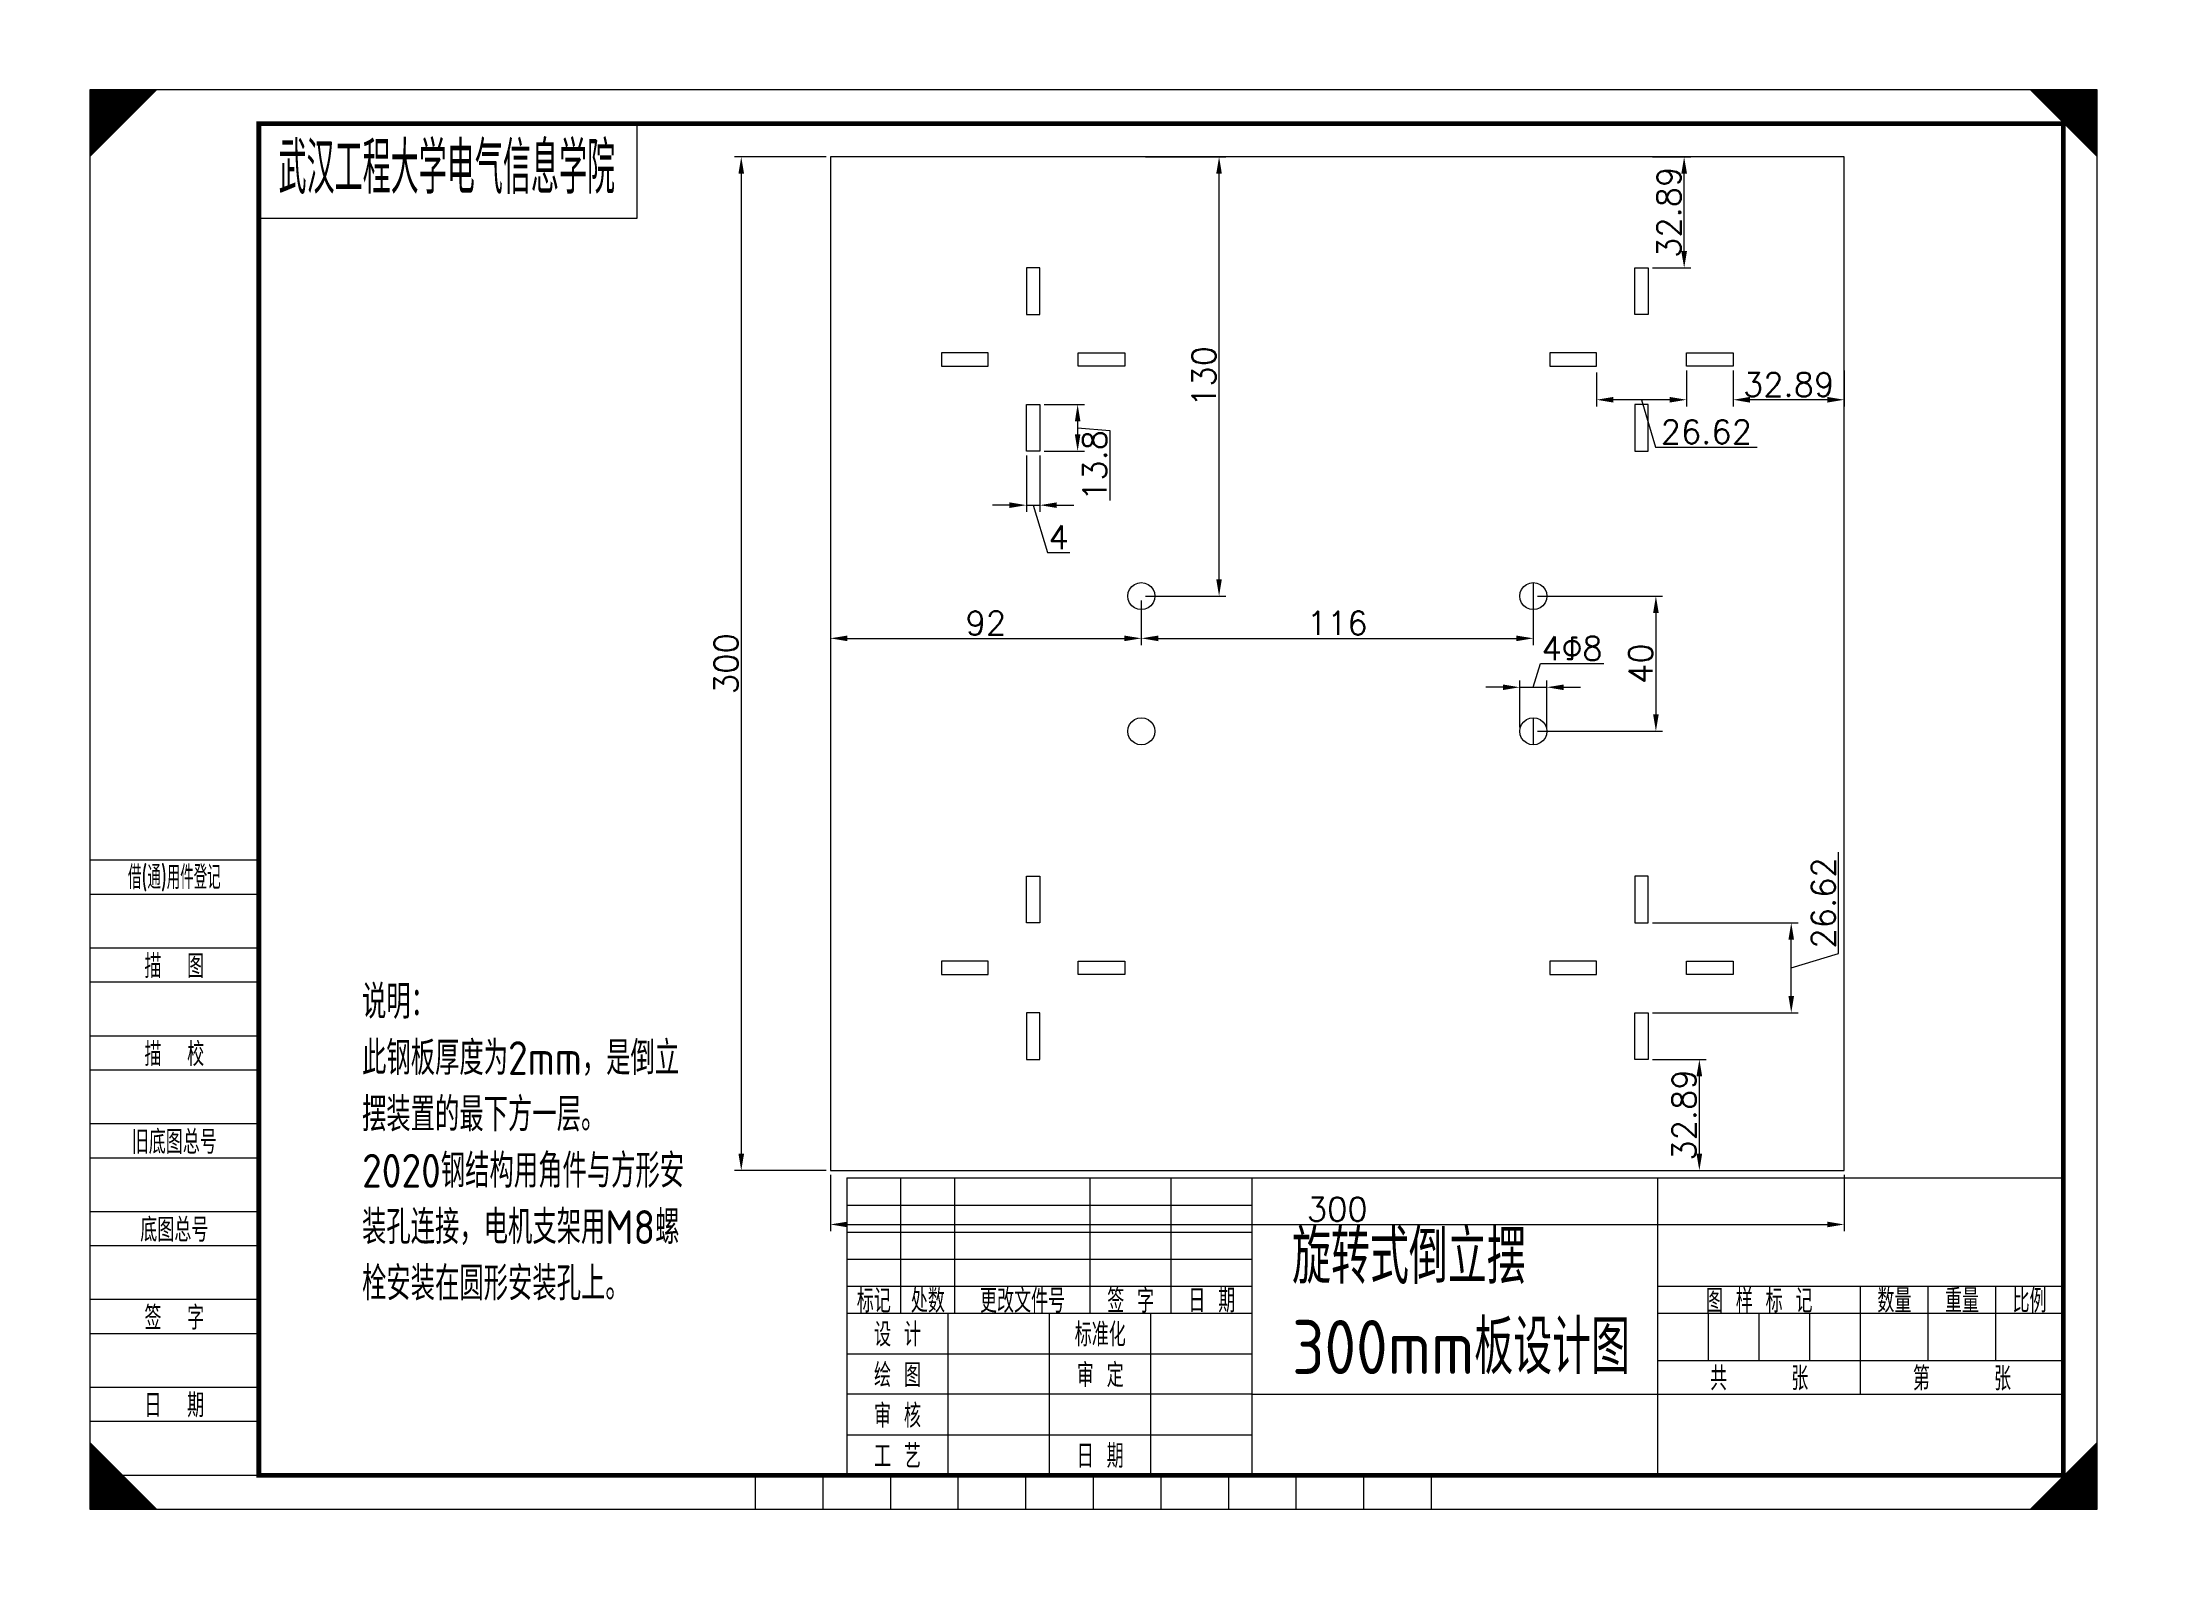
# Model space of a CAD drawing. Extents: x 540 to 851, y 596 to 820.
import ezdxf
from ezdxf.enums import TextEntityAlignment as Align

# ---------------------------------------------------------------- set-up
doc = ezdxf.new("R2010")
doc.units = 0
doc.header["$LTSCALE"] = 2
doc.layers.get('0').update_dxf_attribs({"linetype": 'CONTINUOUS', "lineweight": 18})
doc.layers.get('DEFPOINTS').update_dxf_attribs({"linetype": 'CONTINUOUS', "lineweight": 18})
for name, color, linetype, lineweight in [('00', 7, 'CONTINUOUS', 18), ('1', 6, 'CONTINUOUS', 18), ('5细实线', 7, 'CONTINUOUS', 18), ('BORDER', 7, 'CONTINUOUS', 18), ('DIM', 1, 'CONTINUOUS', 18), ('TEXT', 7, 'CONTINUOUS', 18)]:
    doc.layers.add(name, color=color, linetype=linetype, lineweight=lineweight)
doc.styles.add('HZ', font='gbenor.shx', dxfattribs={"bigfont": 'gbcbig.shx'})
doc.styles.get("Standard").update_dxf_attribs({"font": 'txt.shx', "bigfont": 'hzcf.shx'})
doc.styles.add('STANDARD 0.75', font='gbenor.shx', dxfattribs={"bigfont": 'gbcbig.shx'})
doc.styles.add('YKYHZ', font='gbenor.shx', dxfattribs={"bigfont": 'gbcbig.shx'})
doc.dimstyles.get("Standard").update_dxf_attribs({"dimtxt": 3.5, "dimasz": 2.5, "dimexe": 1, "dimexo": 0.625, "dimgap": 0.5, "dimtad": 1, "dimlfac": 2, "dimzin": 12, "dimdsep": 46, "dimtxsty": 'Standard', "dimcen": -0.09, "dimclrd": 256, "dimclre": 256, "dimclrt": 7, "dimazin": 3, "dimtfac": 1, "dimtmove": 1, "dimatfit": 3, "dimfxl": 1, "dimtolj": 1, "dimtzin": 0, "dimlwd": -1, "dimlwe": -1, "dimarcsym": 0})

# ---------------------------------------------------------------- blocks, each defined once
blk = doc.blocks.new('*U0')
at = {"layer": '00', "color": 7, "linetype": 'Continuous', "ltscale": 5}
for p, q in [((81, 205), (25, 205)), ((25, 205), (25, 191)), ((81, 191), (81, 205)), ((25, 191), (81, 191)), ((112, 49), (292, 49)), ((112, 49), (112, 5)), ((172, 5), (172, 49)), ((232, 5), (232, 49)), ((292, 5), (292, 49)), ((112, 29), (172, 29)), ((127, 5), (127, 29)), ((142, 5), (142, 29)), ((157, 5), (157, 29)), ((172, 17), (292, 17))]:
    blk.add_line(p, q, dxfattribs=at)
at = {"layer": '1', "color": 5, "linetype": 'Continuous', "ltscale": 5}
for p, q in [((25, 96), (0, 96)), ((0, 91), (25, 91)), ((25, 83), (0, 83)), ((25, 83), (0, 83)), ((0, 78), (25, 78)), ((25, 70), (0, 70)), ((0, 65), (25, 65)), ((25, 57), (0, 57)), ((0, 52), (25, 52)), ((120, 29), (120, 49)), ((128, 29), (128, 49)), ((148, 29), (148, 49)), ((160, 29), (160, 49)), ((25, 44), (0, 44)), ((112, 45), (172, 45)), ((112, 41), (172, 41)), ((0, 39), (25, 39)), ((112, 37), (172, 37)), ((112, 33), (172, 33)), ((232, 33), (292, 33)), ((262, 17), (262, 33)), ((272, 22), (272, 33)), ((282, 22), (282, 33)), ((25, 31), (0, 31)), ((232, 29), (292, 29)), ((239.5, 22), (239.5, 29)), ((247, 22), (247, 29)), ((254.5, 22), (254.5, 29)), ((0, 26), (25, 26)), ((112, 23), (172, 23)), ((232, 22), (292, 22)), ((25, 18), (0, 18)), ((172, 17), (112, 17)), ((0, 13), (25, 13)), ((112, 11), (172, 11)), ((25, 5), (0, 5)), ((25, 5), (0, 5)), ((25, 5), (0, 5)), ((25, 5), (0, 5)), ((25, 5), (0, 5))]:
    blk.add_line(p, q, dxfattribs=at)
at = {"layer": 'BORDER', "color": 1, "linetype": 'Continuous', "ltscale": 5}
for points in [[(0, 210, 0, 14.14, 0), (5, 205, 14.14, 14.14, 0)], [(297, 210, 0, 14.14, 0), (292, 205, 14.14, 14.14, 0)], [(0, 0, 0, 14.14, 0), (5, 5, 14.14, 14.14, 0)], [(297, 0, 0, 14.14, 0), (292, 5, 14.14, 14.14, 0)]]:
    blk.add_lwpolyline(points, format="xyseb", dxfattribs=at)
blk.add_lwpolyline([(0, 0), (297, 0), (297, 210), (0, 210)], close=True, dxfattribs=at)
at = {"layer": 'BORDER', "color": 1, "linetype": 'Continuous', "ltscale": 5, "const_width": 0.7}
blk.add_lwpolyline([(25, 5), (292, 5), (292, 205), (25, 205)], close=True, dxfattribs=at)
at = {"layer": 'TEXT', "color": 1, "linetype": 'Continuous', "ltscale": 5}
for points in [[(98.5, 0), (98.5, 5)], [(108.5, 0), (108.5, 5)], [(118.5, 0), (118.5, 5)], [(128.5, 0), (128.5, 5)], [(138.5, 0), (138.5, 5)], [(148.5, 0), (148.5, 5)], [(158.5, 0), (158.5, 5)], [(168.5, 0), (168.5, 5)], [(178.5, 0), (178.5, 5)], [(188.5, 0), (188.5, 5)], [(198.5, 0), (198.5, 5)], [(98.5, 0), (198.5, 0)]]:
    blk.add_lwpolyline(points, dxfattribs=at)
at = {"layer": 'TEXT', "color": 7, "linetype": 'Continuous', "ltscale": 5, "style": 'YKYHZ', "width": 0.790251}
blk.add_text('借(通)用件登记', height=3.5, dxfattribs=at).set_placement((12.5, 93.5), align=Align.MIDDLE)
at = {"layer": 'TEXT', "color": 7, "linetype": 'Continuous', "ltscale": 5, "style": 'YKYHZ'}
for s, p in [('描  图', (12.5, 80.5)), ('描  校', (12.5, 67.5)), ('旧底图总号', (12.5, 54.5)), ('底图总号', (12.5, 41.5)), ('标记', (116, 31)), ('处数', (124, 31)), ('更改文件号', (138, 31)), ('签 字', (154, 31)), ('日 期', (166, 31)), ('图 样 标 记', (247, 31)), ('数量', (267, 31)), ('重量', (277, 31)), ('比例', (287, 31)), ('签  字', (12.5, 28.5)), ('设 计', (119.5, 26)), ('标准化', (149.5, 26)), ('绘 图', (119.5, 20)), ('审 定', (149.5, 20)), ('共     张', (247, 19.5)), ('第     张', (277, 19.5)), ('日  期', (12.5, 15.5)), ('审 核', (119.5, 14)), ('工 艺', (119.5, 8)), ('日 期', (149.5, 8))]:
    blk.add_text(s, height=3.5, dxfattribs=at).set_placement(p, align=Align.MIDDLE)
blk = doc.blocks.new('*D1')
at = {"layer": 'DEFPOINTS', "color": 0, "ltscale": 5, "transparency": 16777216}
for p in [(656.82, 802.8), (643.63, 652.8), (656.82, 652.8)]:
    blk.add_point(p, dxfattribs=at)
at = {"layer": 'DIM', "ltscale": 5, "transparency": 16777216}
for p, q in [((656.2, 802.8), (642.63, 802.8)), ((643.63, 800.3), (643.63, 655.3)), ((656.2, 652.8), (642.63, 652.8))]:
    blk.add_line(p, q, dxfattribs=at)
for points in [[(643.22, 800.3), (644.05, 800.3), (643.63, 802.8)], [(643.22, 655.3), (644.05, 655.3), (643.63, 652.8)]]:
    blk.add_solid(points, dxfattribs=at)
at = {"layer": 'DIM', "color": 7, "ltscale": 5, "transparency": 16777216, "insert": (641.38, 727.8), "char_height": 3.5, "attachment_point": 5, "rotation": 90}
blk.add_mtext('\\A1;300', dxfattribs=at)
blk = doc.blocks.new('*D2')
at = {"layer": 'DEFPOINTS', "color": 0, "ltscale": 5, "transparency": 16777216}
for p in [(656.82, 652.8), (806.82, 652.8), (806.82, 644.83)]:
    blk.add_point(p, dxfattribs=at)
at = {"layer": 'DIM', "ltscale": 5, "transparency": 16777216}
for p, q in [((656.82, 652.17), (656.82, 643.83)), ((806.82, 652.17), (806.82, 643.83)), ((659.32, 644.83), (804.32, 644.83))]:
    blk.add_line(p, q, dxfattribs=at)
for points in [[(659.32, 645.24), (659.32, 644.41), (656.82, 644.83)], [(804.32, 645.24), (804.32, 644.41), (806.82, 644.83)]]:
    blk.add_solid(points, dxfattribs=at)
at = {"layer": 'DIM', "color": 7, "ltscale": 5, "transparency": 16777216, "insert": (731.82, 647.08), "char_height": 3.5, "attachment_point": 5}
blk.add_mtext('\\A1;300', dxfattribs=at)
blk = doc.blocks.new('*D4')
at = {"layer": 'DEFPOINTS', "color": 0, "ltscale": 5, "transparency": 16777216}
for p in [(762.82, 724.31), (758.82, 717.8), (762.82, 717.8)]:
    blk.add_point(p, dxfattribs=at)
at = {"layer": 'DIM', "ltscale": 5, "transparency": 16777216}
for p, q in [((758.82, 718.42), (758.82, 725.31)), ((760.82, 724.31), (761.87, 727.81)), ((761.87, 727.81), (771.25, 727.81)), ((762.82, 718.42), (762.82, 725.31)), ((756.32, 724.31), (753.82, 724.31)), ((758.82, 724.31), (762.82, 724.31)), ((758.82, 724.31), (762.82, 724.31)), ((765.32, 724.31), (767.82, 724.31))]:
    blk.add_line(p, q, dxfattribs=at)
for points in [[(756.32, 724.72), (756.32, 723.89), (758.82, 724.31)], [(765.32, 724.72), (765.32, 723.89), (762.82, 724.31)]]:
    blk.add_solid(points, dxfattribs=at)
at = {"layer": 'DIM', "color": 7, "ltscale": 5, "transparency": 16777216, "insert": (766.56, 730.06), "char_height": 3.5, "attachment_point": 5}
blk.add_mtext('\\A1;4{\\Fgbenor,gbcbig|c134;Φ}8', dxfattribs=at)
blk = doc.blocks.new('*D12')
at = {"layer": 'DEFPOINTS', "color": 0, "ltscale": 5, "transparency": 16777216}
for p in [(685.82, 759.24), (687.82, 759.24), (687.82, 751.25)]:
    blk.add_point(p, dxfattribs=at)
at = {"layer": 'DIM', "ltscale": 5, "transparency": 16777216}
for p, q in [((685.82, 758.62), (685.82, 750.25)), ((687.82, 758.62), (687.82, 750.25)), ((683.32, 751.25), (680.82, 751.25)), ((685.82, 751.25), (687.82, 751.25)), ((685.82, 751.25), (687.82, 751.25)), ((686.82, 751.25), (688.92, 744.25)), ((690.32, 751.25), (692.82, 751.25)), ((688.92, 744.25), (692.26, 744.25))]:
    blk.add_line(p, q, dxfattribs=at)
for points in [[(683.32, 751.67), (683.32, 750.84), (685.82, 751.25)], [(690.32, 751.67), (690.32, 750.84), (687.82, 751.25)]]:
    blk.add_solid(points, dxfattribs=at)
at = {"layer": 'DIM', "color": 7, "ltscale": 5, "transparency": 16777216, "insert": (690.59, 746.5), "char_height": 3.5, "attachment_point": 5}
blk.add_mtext('\\A1;4', dxfattribs=at)
blk = doc.blocks.new('*D13')
at = {"layer": 'DEFPOINTS', "color": 0, "ltscale": 5, "transparency": 16777216}
for p in [(687.82, 766.14), (687.82, 759.24), (693.4, 759.24)]:
    blk.add_point(p, dxfattribs=at)
at = {"layer": 'DIM', "ltscale": 5, "transparency": 16777216}
for p, q in [((688.45, 766.14), (694.4, 766.14)), ((693.4, 763.64), (693.4, 761.74)), ((693.4, 762.69), (698.18, 762.3)), ((698.18, 762.3), (698.18, 751.96)), ((688.45, 759.24), (694.4, 759.24))]:
    blk.add_line(p, q, dxfattribs=at)
for points in [[(692.99, 763.64), (693.82, 763.64), (693.4, 766.14)], [(692.99, 761.74), (693.82, 761.74), (693.4, 759.24)]]:
    blk.add_solid(points, dxfattribs=at)
at = {"layer": 'DIM', "color": 7, "ltscale": 5, "transparency": 16777216, "insert": (695.93, 757.13), "char_height": 3.5, "attachment_point": 5, "rotation": 90}
blk.add_mtext('\\A1;13.8', dxfattribs=at)
blk = doc.blocks.new('*D14')
at = {"layer": 'DEFPOINTS', "color": 0, "ltscale": 5, "transparency": 16777216}
for p in [(656.82, 737.8), (702.82, 737.8), (702.82, 731.55)]:
    blk.add_point(p, dxfattribs=at)
at = {"layer": 'DIM', "ltscale": 5, "transparency": 16777216}
for p, q in [((656.82, 737.17), (656.82, 730.55)), ((702.82, 737.17), (702.82, 730.55)), ((659.32, 731.55), (700.32, 731.55))]:
    blk.add_line(p, q, dxfattribs=at)
for points in [[(659.32, 731.96), (659.32, 731.13), (656.82, 731.55)], [(700.32, 731.96), (700.32, 731.13), (702.82, 731.55)]]:
    blk.add_solid(points, dxfattribs=at)
at = {"layer": 'DIM', "color": 7, "ltscale": 5, "transparency": 16777216, "insert": (679.82, 733.8), "char_height": 3.5, "attachment_point": 5}
blk.add_mtext('\\A1;92', dxfattribs=at)
blk = doc.blocks.new('*D15')
at = {"layer": 'DEFPOINTS', "color": 0, "ltscale": 5, "transparency": 16777216}
for p in [(702.82, 737.8), (760.82, 737.8), (760.82, 731.55)]:
    blk.add_point(p, dxfattribs=at)
at = {"layer": 'DIM', "ltscale": 5, "transparency": 16777216}
for p, q in [((702.82, 737.17), (702.82, 730.55)), ((760.82, 737.17), (760.82, 730.55)), ((705.32, 731.55), (758.32, 731.55))]:
    blk.add_line(p, q, dxfattribs=at)
for points in [[(705.32, 731.96), (705.32, 731.13), (702.82, 731.55)], [(758.32, 731.96), (758.32, 731.13), (760.82, 731.55)]]:
    blk.add_solid(points, dxfattribs=at)
at = {"layer": 'DIM', "color": 7, "ltscale": 5, "transparency": 16777216, "insert": (731.82, 733.8), "char_height": 3.5, "attachment_point": 5}
blk.add_mtext('\\A1;116', dxfattribs=at)
blk = doc.blocks.new('*D17')
at = {"layer": 'DEFPOINTS', "color": 0, "ltscale": 5, "transparency": 16777216}
for p in [(702.82, 802.8), (714.33, 802.8), (702.82, 737.8)]:
    blk.add_point(p, dxfattribs=at)
at = {"layer": 'DIM', "ltscale": 5, "transparency": 16777216}
for p, q in [((703.45, 802.8), (715.33, 802.8)), ((714.33, 740.3), (714.33, 800.3)), ((703.45, 737.8), (715.33, 737.8))]:
    blk.add_line(p, q, dxfattribs=at)
for points in [[(713.91, 800.3), (714.74, 800.3), (714.33, 802.8)], [(713.91, 740.3), (714.74, 740.3), (714.33, 737.8)]]:
    blk.add_solid(points, dxfattribs=at)
at = {"layer": 'DIM', "color": 7, "ltscale": 5, "transparency": 16777216, "insert": (712.08, 770.3), "char_height": 3.5, "attachment_point": 5, "rotation": 90}
blk.add_mtext('\\A1;130', dxfattribs=at)
blk = doc.blocks.new('*D18')
at = {"layer": 'DEFPOINTS', "color": 0, "ltscale": 5, "transparency": 16777216}
for p in [(777.82, 802.8), (783.14, 802.8), (777.82, 786.35)]:
    blk.add_point(p, dxfattribs=at)
at = {"layer": 'DIM', "ltscale": 5, "transparency": 16777216}
for p, q in [((778.45, 802.8), (784.14, 802.8)), ((783.14, 788.85), (783.14, 800.3)), ((778.45, 786.35), (784.14, 786.35))]:
    blk.add_line(p, q, dxfattribs=at)
for points in [[(782.72, 800.3), (783.56, 800.3), (783.14, 802.8)], [(782.72, 788.85), (783.56, 788.85), (783.14, 786.35)]]:
    blk.add_solid(points, dxfattribs=at)
at = {"layer": 'DIM', "color": 7, "ltscale": 5, "transparency": 16777216, "insert": (780.89, 794.58), "char_height": 3.5, "attachment_point": 5, "rotation": 90}
blk.add_mtext('\\A1;32.89', dxfattribs=at)
blk = doc.blocks.new('*D20')
at = {"layer": 'DEFPOINTS', "color": 0, "ltscale": 5, "transparency": 16777216}
for p in [(790.38, 771.8), (806.82, 771.8), (790.38, 766.85)]:
    blk.add_point(p, dxfattribs=at)
at = {"layer": 'DIM', "ltscale": 5, "transparency": 16777216}
for p, q in [((790.38, 771.17), (790.38, 765.85)), ((806.82, 771.17), (806.82, 765.85)), ((804.32, 766.85), (792.88, 766.85))]:
    blk.add_line(p, q, dxfattribs=at)
for points in [[(792.88, 767.27), (792.88, 766.43), (790.38, 766.85)], [(804.32, 767.27), (804.32, 766.43), (806.82, 766.85)]]:
    blk.add_solid(points, dxfattribs=at)
at = {"layer": 'DIM', "color": 7, "ltscale": 5, "transparency": 16777216, "insert": (798.6, 769.1), "char_height": 3.5, "attachment_point": 5}
blk.add_mtext('\\A1;32.89', dxfattribs=at)
blk = doc.blocks.new('*D22')
at = {"layer": 'DEFPOINTS', "color": 0, "ltscale": 5, "transparency": 16777216}
for p in [(783.48, 771.8), (770.17, 771.48), (770.17, 766.85)]:
    blk.add_point(p, dxfattribs=at)
at = {"layer": 'DIM', "ltscale": 5, "transparency": 16777216}
for p, q in [((770.17, 770.86), (770.17, 765.85)), ((783.48, 771.17), (783.48, 765.85)), ((780.98, 766.85), (772.67, 766.85)), ((776.82, 766.85), (778.92, 759.85)), ((778.92, 759.85), (793.92, 759.85))]:
    blk.add_line(p, q, dxfattribs=at)
for points in [[(772.67, 767.27), (772.67, 766.43), (770.17, 766.85)], [(780.98, 767.27), (780.98, 766.43), (783.48, 766.85)]]:
    blk.add_solid(points, dxfattribs=at)
at = {"layer": 'DIM', "color": 7, "ltscale": 5, "transparency": 16777216, "insert": (786.42, 762.1), "char_height": 3.5, "attachment_point": 5}
blk.add_mtext('\\A1;26.62', dxfattribs=at)
blk = doc.blocks.new('*D24')
at = {"layer": 'DEFPOINTS', "color": 0, "ltscale": 5, "transparency": 16777216}
for p in [(777.82, 669.24), (785.39, 669.24), (777.82, 652.8)]:
    blk.add_point(p, dxfattribs=at)
at = {"layer": 'DIM', "ltscale": 5, "transparency": 16777216}
for p, q in [((778.45, 669.24), (786.39, 669.24)), ((785.39, 655.3), (785.39, 666.74)), ((778.45, 652.8), (786.39, 652.8))]:
    blk.add_line(p, q, dxfattribs=at)
for points in [[(784.97, 666.74), (785.81, 666.74), (785.39, 669.24)], [(784.97, 655.3), (785.81, 655.3), (785.39, 652.8)]]:
    blk.add_solid(points, dxfattribs=at)
at = {"layer": 'DIM', "color": 7, "ltscale": 5, "transparency": 16777216, "insert": (783.14, 661.02), "char_height": 3.5, "attachment_point": 5, "rotation": 90}
blk.add_mtext('\\A1;32.89', dxfattribs=at)
blk = doc.blocks.new('*D26')
at = {"layer": 'DEFPOINTS', "color": 0, "ltscale": 5, "transparency": 16777216}
for p in [(777.82, 689.45), (798.99, 689.45), (777.82, 676.14)]:
    blk.add_point(p, dxfattribs=at)
at = {"layer": 'DIM', "ltscale": 5, "transparency": 16777216}
for p, q in [((805.99, 684.9), (805.99, 699.9)), ((778.45, 689.45), (799.99, 689.45)), ((798.99, 678.64), (798.99, 686.95)), ((798.99, 682.8), (805.99, 684.9)), ((778.45, 676.14), (799.99, 676.14))]:
    blk.add_line(p, q, dxfattribs=at)
for points in [[(798.57, 686.95), (799.4, 686.95), (798.99, 689.45)], [(798.57, 678.64), (799.4, 678.64), (798.99, 676.14)]]:
    blk.add_solid(points, dxfattribs=at)
at = {"layer": 'DIM', "color": 7, "ltscale": 5, "transparency": 16777216, "insert": (803.74, 692.4), "char_height": 3.5, "attachment_point": 5, "rotation": 90}
blk.add_mtext('\\A1;26.62', dxfattribs=at)
blk = doc.blocks.new('*D28')
at = {"layer": 'DEFPOINTS', "color": 0, "ltscale": 5, "transparency": 16777216}
for p in [(760.82, 737.8), (760.82, 717.8), (778.96, 717.8)]:
    blk.add_point(p, dxfattribs=at)
at = {"layer": 'DIM', "ltscale": 5, "transparency": 16777216}
for p, q in [((761.45, 737.8), (779.96, 737.8)), ((778.96, 735.3), (778.96, 720.3)), ((761.45, 717.8), (779.96, 717.8))]:
    blk.add_line(p, q, dxfattribs=at)
for points in [[(778.55, 735.3), (779.38, 735.3), (778.96, 737.8)], [(778.55, 720.3), (779.38, 720.3), (778.96, 717.8)]]:
    blk.add_solid(points, dxfattribs=at)
at = {"layer": 'DIM', "color": 7, "ltscale": 5, "transparency": 16777216, "insert": (776.71, 727.8), "char_height": 3.5, "attachment_point": 5, "rotation": 90}
blk.add_mtext('\\A1;40', dxfattribs=at)

msp = doc.modelspace()

# ---------------------------------------------------------------- linework, layer by layer
at = {"ltscale": 5}
for p, q in [((687.8237, 786.3541), (685.8237, 786.3541)), ((685.8237, 786.3541), (685.8237, 779.4528)), ((687.8237, 779.4528), (687.8237, 786.3541)), ((775.8237, 779.4528), (775.8237, 786.3541)), ((775.8237, 786.3541), (777.8237, 786.3541)), ((777.8237, 786.3541), (777.8237, 779.4528)), ((685.8237, 779.4528), (687.8237, 779.4528)), ((777.8237, 779.4528), (775.8237, 779.4528)), ((680.1684, 773.7974), (673.267, 773.7974)), ((673.267, 773.7974), (673.267, 771.7974)), ((673.267, 771.7974), (680.1684, 771.7974)), ((680.1684, 771.7974), (680.1684, 773.7974)), ((693.4791, 771.7974), (693.4791, 773.7974)), ((693.4791, 773.7974), (700.3804, 773.7974)), ((700.3804, 771.7974), (693.4791, 771.7974)), ((700.3804, 773.7974), (700.3804, 771.7974)), ((770.1684, 773.7974), (763.267, 773.7974)), ((763.267, 773.7974), (763.267, 771.7974)), ((763.267, 771.7974), (770.1684, 771.7974)), ((770.1684, 771.7974), (770.1684, 773.7974)), ((783.4791, 771.7974), (783.4791, 773.7974)), ((783.4791, 773.7974), (790.3804, 773.7974)), ((790.3804, 771.7974), (783.4791, 771.7974)), ((790.3804, 773.7974), (790.3804, 771.7974)), ((685.8237, 766.142), (687.8237, 766.142)), ((685.8237, 759.2407), (685.8237, 766.142)), ((687.8237, 766.142), (687.8237, 759.2407)), ((777.8237, 766.142), (775.8237, 766.142)), ((775.8237, 766.142), (775.8237, 759.2407)), ((777.8237, 759.2407), (777.8237, 766.142)), ((687.8237, 759.2407), (685.8237, 759.2407)), ((775.8237, 759.2407), (777.8237, 759.2407)), ((685.8237, 689.4528), (685.8237, 696.3541)), ((685.8237, 696.3541), (687.8237, 696.3541)), ((687.8237, 696.3541), (687.8237, 689.4528)), ((777.8237, 696.3541), (775.8237, 696.3541)), ((775.8237, 696.3541), (775.8237, 689.4528)), ((777.8237, 689.4528), (777.8237, 696.3541)), ((687.8237, 689.4528), (685.8237, 689.4528)), ((775.8237, 689.4528), (777.8237, 689.4528)), ((680.1684, 683.7974), (673.267, 683.7974)), ((673.267, 683.7974), (673.267, 681.7974)), ((673.267, 681.7974), (680.1684, 681.7974)), ((680.1684, 681.7974), (680.1684, 683.7974)), ((693.4791, 681.7974), (693.4791, 683.7974)), ((693.4791, 683.7974), (700.3804, 683.7974)), ((700.3804, 681.7974), (693.4791, 681.7974)), ((700.3804, 683.7974), (700.3804, 681.7974)), ((770.1684, 683.7974), (763.267, 683.7974)), ((763.267, 683.7974), (763.267, 681.7974)), ((763.267, 681.7974), (770.1684, 681.7974)), ((770.1684, 681.7974), (770.1684, 683.7974)), ((783.4791, 681.7974), (783.4791, 683.7974)), ((783.4791, 683.7974), (790.3804, 683.7974)), ((790.3804, 681.7974), (783.4791, 681.7974)), ((790.3804, 683.7974), (790.3804, 681.7974)), ((687.8237, 676.142), (685.8237, 676.142)), ((685.8237, 676.142), (685.8237, 669.2407)), ((687.8237, 669.2407), (687.8237, 676.142)), ((775.8237, 676.142), (777.8237, 676.142)), ((775.8237, 669.2407), (775.8237, 676.142)), ((777.8237, 676.142), (777.8237, 669.2407)), ((685.8237, 669.2407), (687.8237, 669.2407)), ((777.8237, 669.2407), (775.8237, 669.2407))]:
    msp.add_line(p, q, dxfattribs=at)
for p, q in [((700.8237, 737.7974), (700.8919, 738.315)), ((700.8919, 737.2798), (700.8237, 737.7974)), ((700.8919, 738.315), (701.0917, 738.7974)), ((701.0917, 738.7974), (701.4095, 739.2116)), ((701.4095, 739.2116), (701.8237, 739.5294)), ((701.8237, 739.5294), (702.3061, 739.7293)), ((702.3061, 739.7293), (702.8237, 739.7974)), ((702.8237, 739.7974), (703.3414, 739.7293)), ((703.3414, 739.7293), (703.8237, 739.5294)), ((703.8237, 739.5294), (704.2379, 739.2116)), ((704.2379, 739.2116), (704.5558, 738.7974)), ((704.5558, 738.7974), (704.7556, 738.315)), ((704.7556, 738.315), (704.8237, 737.7974)), ((704.8237, 737.7974), (704.7556, 737.2798)), ((758.8237, 737.7974), (758.8919, 738.315)), ((758.8919, 737.2798), (758.8237, 737.7974)), ((758.8919, 738.315), (759.0917, 738.7974)), ((759.0917, 738.7974), (759.4095, 739.2116)), ((759.4095, 739.2116), (759.8237, 739.5294)), ((759.8237, 739.5294), (760.3061, 739.7293)), ((760.3061, 739.7293), (760.8237, 739.7974)), ((760.8237, 739.7974), (761.3414, 739.7293)), ((761.3414, 739.7293), (761.8237, 739.5294)), ((761.8237, 739.5294), (762.2379, 739.2116)), ((762.2379, 739.2116), (762.5558, 738.7974)), ((762.5558, 738.7974), (762.7556, 738.315)), ((762.7556, 738.315), (762.8237, 737.7974)), ((762.8237, 737.7974), (762.7556, 737.2798)), ((701.0917, 736.7974), (700.8919, 737.2798)), ((701.4095, 736.3832), (701.0917, 736.7974)), ((701.8237, 736.0653), (701.4095, 736.3832)), ((702.3061, 735.8655), (701.8237, 736.0653)), ((702.8237, 735.7974), (702.3061, 735.8655)), ((703.3414, 735.8655), (702.8237, 735.7974)), ((703.8237, 736.0653), (703.3414, 735.8655)), ((704.2379, 736.3832), (703.8237, 736.0653)), ((704.5558, 736.7974), (704.2379, 736.3832)), ((704.7556, 737.2798), (704.5558, 736.7974)), ((759.0917, 736.7974), (758.8919, 737.2798)), ((759.4095, 736.3832), (759.0917, 736.7974)), ((759.8237, 736.0653), (759.4095, 736.3832)), ((760.3061, 735.8655), (759.8237, 736.0653)), ((760.8237, 735.7974), (760.3061, 735.8655)), ((761.3414, 735.8655), (760.8237, 735.7974)), ((761.8237, 736.0653), (761.3414, 735.8655)), ((762.2379, 736.3832), (761.8237, 736.0653)), ((762.5558, 736.7974), (762.2379, 736.3832)), ((762.7556, 737.2798), (762.5558, 736.7974)), ((700.8919, 718.315), (701.0917, 718.7974)), ((701.0917, 718.7974), (701.4095, 719.2116)), ((701.4095, 719.2116), (701.8237, 719.5294)), ((701.8237, 719.5294), (702.3061, 719.7293)), ((702.3061, 719.7293), (702.8237, 719.7974)), ((702.8237, 719.7974), (703.3414, 719.7293)), ((703.3414, 719.7293), (703.8237, 719.5294)), ((703.8237, 719.5294), (704.2379, 719.2116)), ((704.2379, 719.2116), (704.5558, 718.7974)), ((704.5558, 718.7974), (704.7556, 718.315)), ((758.8919, 718.315), (759.0917, 718.7974)), ((759.0917, 718.7974), (759.4095, 719.2116)), ((759.4095, 719.2116), (759.8237, 719.5294)), ((759.8237, 719.5294), (760.3061, 719.7293)), ((760.3061, 719.7293), (760.8237, 719.7974)), ((760.8237, 719.7974), (761.3414, 719.7293)), ((761.3414, 719.7293), (761.8237, 719.5294)), ((761.8237, 719.5294), (762.2379, 719.2116)), ((762.2379, 719.2116), (762.5558, 718.7974)), ((762.5558, 718.7974), (762.7556, 718.315)), ((700.8237, 717.7974), (700.8919, 718.315)), ((700.8919, 717.2798), (700.8237, 717.7974)), ((701.0917, 716.7974), (700.8919, 717.2798)), ((701.4095, 716.3832), (701.0917, 716.7974)), ((701.8237, 716.0653), (701.4095, 716.3832)), ((702.3061, 715.8655), (701.8237, 716.0653)), ((702.8237, 715.7974), (702.3061, 715.8655)), ((703.3414, 715.8655), (702.8237, 715.7974)), ((703.8237, 716.0653), (703.3414, 715.8655)), ((704.2379, 716.3832), (703.8237, 716.0653)), ((704.5558, 716.7974), (704.2379, 716.3832)), ((704.7556, 717.2798), (704.5558, 716.7974)), ((704.7556, 718.315), (704.8237, 717.7974)), ((704.8237, 717.7974), (704.7556, 717.2798)), ((758.8237, 717.7974), (758.8919, 718.315)), ((758.8919, 717.2798), (758.8237, 717.7974)), ((759.0917, 716.7974), (758.8919, 717.2798)), ((759.4095, 716.3832), (759.0917, 716.7974)), ((759.8237, 716.0653), (759.4095, 716.3832)), ((760.3061, 715.8655), (759.8237, 716.0653)), ((760.8237, 715.7974), (760.3061, 715.8655)), ((761.3414, 715.8655), (760.8237, 715.7974)), ((761.8237, 716.0653), (761.3414, 715.8655)), ((762.2379, 716.3832), (761.8237, 716.0653)), ((762.5558, 716.7974), (762.2379, 716.3832)), ((762.7556, 717.2798), (762.5558, 716.7974)), ((762.7556, 718.315), (762.8237, 717.7974)), ((762.8237, 717.7974), (762.7556, 717.2798))]:
    msp.add_line(p, q)
msp.add_lwpolyline([(656.8237, 652.7974), (806.8237, 652.7974), (806.8237, 802.7974), (656.8237, 802.7974)], close=True)
at = {"layer": 'DIM', "ltscale": 5}
for p, q in [((760.8237, 739.7974), (760.8237, 735.7974)), ((760.8237, 719.7974), (760.8237, 715.7974))]:
    msp.add_line(p, q, dxfattribs=at)

# ---------------------------------------------------------------- block references
at = {"layer": 'BORDER', "linetype": 'Continuous', "ltscale": 5}
msp.add_blockref('*U0', (547.249, 602.7041), dxfattribs=at)

# ---------------------------------------------------------------- texts
at = {"style": 'STANDARD 0.75', "width": 0.75}
msp.add_text('武汉工程大学电气信息学院', height=7.684745, dxfattribs=at).set_placement((575.1669, 797.3103))
at = {"layer": '5细实线', "ltscale": 5, "attachment_point": 1, "style": 'HZ'}
for s, width, gutter_width, insert, char_height in [('说明：\\P此钢板厚度为2mm，是倒立摆装置的最下方一层。\\P2020钢结构用角件与方形安装孔连接，电机支架用M8螺栓安装在圆形安装孔上。', 48.771356, 17.5, (587.5239, 680.2766), 5), ('旋转式倒立摆\\P300mm板设计图', 52.536846, 50, (725.135, 644.0286), 8)]:
    msp.add_mtext_dynamic_manual_height_columns(s, width=width, gutter_width=gutter_width, heights=[0], dxfattribs=dict(at, insert=insert, char_height=char_height))

# ---------------------------------------------------------------- dimensions: what is measured, and where the dimension line sits
at = {"layer": 'DIM', "ltscale": 5}
for base, p1, p2, picture, middle in [((643.633, 652.7974), (656.8237, 802.7974), (656.8237, 652.7974), '*D1', (641.383, 727.7974)), ((714.3259, 802.7974), (702.8237, 737.7974), (702.8237, 802.7974), '*D17', (712.0759, 770.2974)), ((783.141, 802.7974), (777.8237, 786.3541), (777.8237, 802.7974), '*D18', (780.891, 794.5757)), ((778.9627, 717.7974), (760.8237, 737.7974), (760.8237, 717.7974), '*D28', (776.7127, 727.7974)), ((798.9861, 689.4528), (777.8237, 676.142), (777.8237, 689.4528), '*D26', (803.7361, 685.3974)), ((785.3913, 669.2407), (777.8237, 652.7974), (777.8237, 669.2407), '*D24', (783.1413, 661.0191))]:
    dim = msp.add_linear_dim(base=base, p1=p1, p2=p2, angle=90, dimstyle='Standard', dxfattribs=at)
    dim.commit()
    dim.dimension.update_dxf_attribs({"geometry": picture, "text_midpoint": middle})
for base, p1, p2, picture, middle in [((770.1684, 766.8507), (783.4791, 771.7974), (770.1684, 771.4849), '*D22', (779.4237, 762.1007)), ((790.3804, 766.8507), (806.8237, 771.7974), (790.3804, 771.7974), '*D20', (798.6021, 769.1007)), ((687.8237, 751.2536), (685.8237, 759.2407), (687.8237, 759.2407), '*D12', (689.4237, 746.5036)), ((702.8237, 731.5477), (656.8237, 737.7974), (702.8237, 737.7974), '*D14', (679.8237, 733.7977)), ((760.8237, 731.5477), (702.8237, 737.7974), (760.8237, 737.7974), '*D15', (731.8237, 733.7977)), ((806.8237, 644.8283), (656.8237, 652.7974), (806.8237, 652.7974), '*D2', (731.8237, 647.0783))]:
    dim = msp.add_linear_dim(base=base, p1=p1, p2=p2, dimstyle='Standard', dxfattribs=at)
    dim.commit()
    dim.dimension.update_dxf_attribs({"geometry": picture, "text_midpoint": middle})
dim = msp.add_linear_dim(base=(693.4025, 759.2407), p1=(687.8237, 766.142), p2=(687.8237, 759.2407), angle=90, dimstyle='Standard', dxfattribs=at)
dim.commit()
dim.dimension.update_dxf_attribs({"geometry": '*D13', "text_midpoint": (698.176, 761.797), "dimtype": 160})
dim = msp.add_linear_dim(base=(762.8237, 724.308), p1=(758.8237, 717.7974), p2=(762.8237, 717.7974), text='4{\\Fgbenor,gbcbig|c134;Φ}<>', dimstyle='Standard', dxfattribs=at)
dim.commit()
dim.dimension.update_dxf_attribs({"geometry": '*D4', "text_midpoint": (762.3737, 730.058)})

doc.saveas('drawing.dxf')
